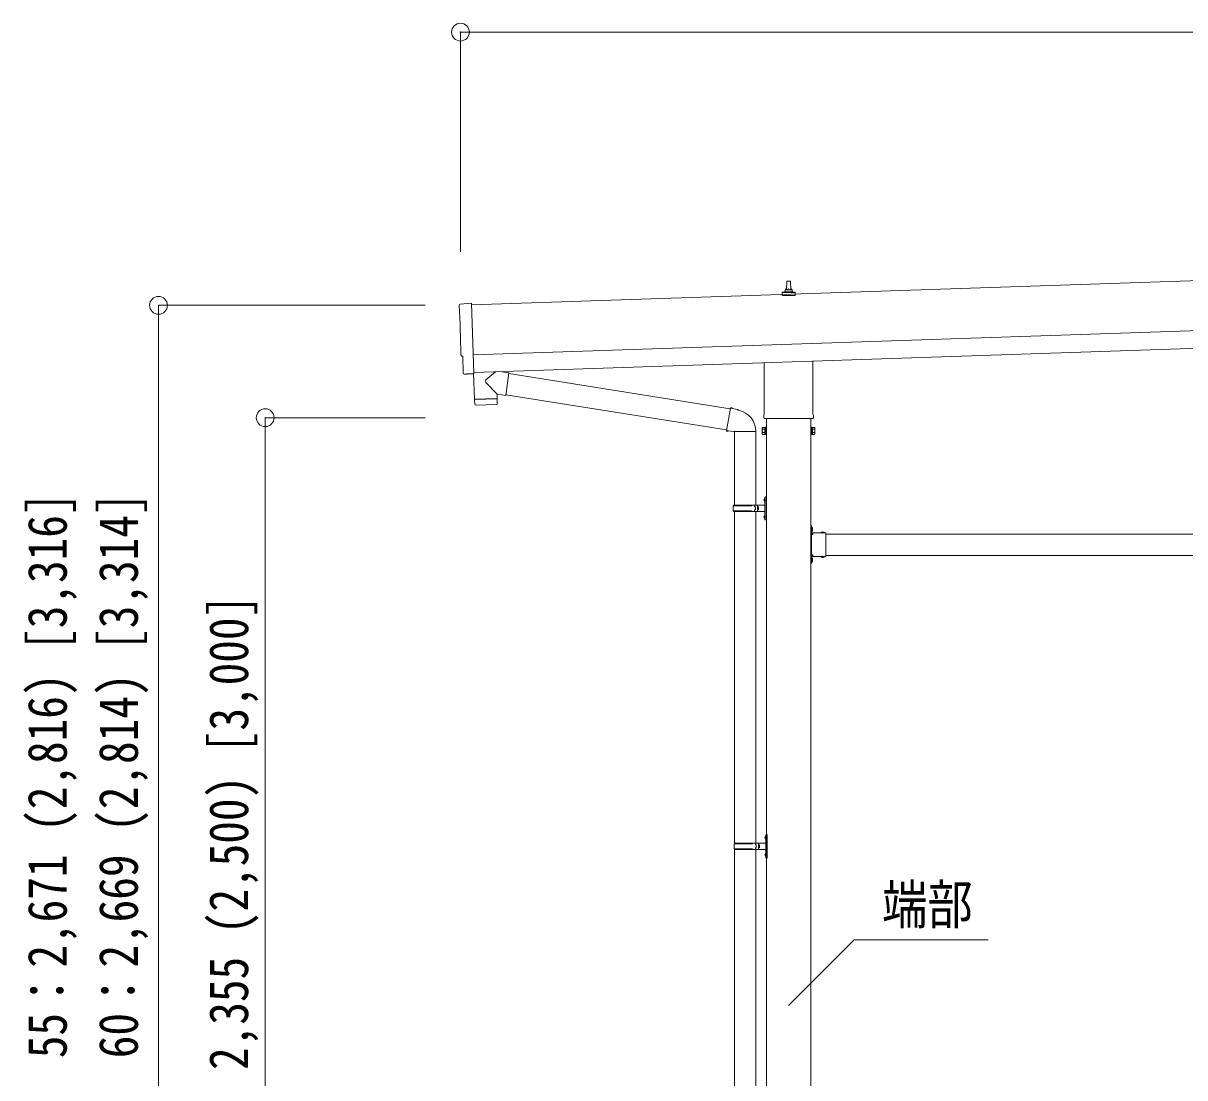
# Model space of a CAD drawing. Units: millimetres at full size, sheet at 1:50; details may follow other scales. Extents: x -14053 to 14053, y -9700 to 9700.
# Drawn here: x 1635 to 4901, y 596 to 3561 of the extents above; entities that cross this region are included whole.
import ezdxf
from ezdxf.enums import TextEntityAlignment as Align

# ---------------------------------------------------------------- set-up
doc = ezdxf.new("R2010")
doc.units = ezdxf.units.MM
doc.header["$LTSCALE"] = 50
doc.header["$PDMODE"] = 32
doc.header["$PDSIZE"] = 50
doc.linetypes.add('USER7', pattern=[2, 1, -1])
for name, color, linetype, lineweight in [('0-2_建具', 4, 'Continuous', 9), ('0-7_ハッチ', 7, 'Continuous', 9), ('0-8_外構', 6, 'Continuous', 9), ('0-9_敷地', 7, 'Continuous', 9)]:
    doc.layers.add(name, color=color, linetype=linetype, lineweight=lineweight)
doc.styles.add('ＭＳ ゴシック', font='')
doc.styles.get('ＭＳ ゴシック').set_extended_font_data('MS Gothic')

msp = doc.modelspace()

# ---------------------------------------------------------------- linework, layer by layer
at = {"layer": '0-2_建具'}
for p, q in [((8278.27, 2948.23), (2895.26, 2768.79)), ((3776.91, 2806.86), (3776.91, 2811.07)), ((3777.91, 2811.07), (3795.91, 2811.07)), ((3780.91, 2811.07), (3781.63, 2834.6)), ((3782.63, 2835.57), (3791.18, 2835.57)), ((3792.18, 2834.6), (3792.91, 2811.07)), ((3796.91, 2806.86), (3796.91, 2811.07)), ((2899.93, 2628.87), (8282.94, 2808.3)), ((3768.66, 2795.57), (3768.66, 2803.29)), ((3805.16, 2795.57), (3768.66, 2795.57)), ((3769.04, 2804.07), (3804.77, 2804.07)), ((3769.42, 2804.26), (3776.14, 2805.89)), ((3776.52, 2806.07), (3797.29, 2806.07)), ((3804.39, 2804.26), (3797.67, 2805.89)), ((3805.16, 2795.57), (3805.16, 2803.29)), ((2901.59, 2578.9), (8284.6, 2758.33)), ((3718.61, 2461.59), (3718.61, 2606.03)), ((3855.21, 2610.59), (3855.21, 2461.59)), ((2882.1, 2574.48), (2875.17, 2574.61)), ((2901.68, 2576.13), (2901.72, 2575.13)), ((3716.91, 2452.81), (3716.91, 2458.31)), ((3856.91, 2458.31), (3856.91, 2452.81)), ((3712.91, 2423.31), (3713.67, 2424.63)), ((3712.91, 2423.31), (3712.91, 2406.31)), ((3719.91, 2419.72), (3713.67, 2419.72)), ((3854.84, 2449.31), (3718.97, 2449.31)), ((3724.41, 2449.31), (3724.41, -403.19)), ((3849.41, -403.19), (3849.41, 2449.31)), ((3853.91, 2419.72), (3860.15, 2419.72)), ((3860.91, 2423.31), (3860.15, 2424.63)), ((3860.91, 2423.31), (3860.91, 2406.31)), ((3712.91, 2406.31), (3713.67, 2405)), ((3719.91, 2409.91), (3713.67, 2409.91)), ((3719.91, 2405), (3713.67, 2405)), ((3722.41, 2405.61), (3719.91, 2405.61)), ((3851.41, 2405.61), (3853.91, 2405.61)), ((3853.91, 2409.91), (3860.15, 2409.91)), ((3853.91, 2405), (3860.15, 2405)), ((3860.91, 2406.31), (3860.15, 2405)), ((3851.41, 2147.81), (3849.41, 2147.81)), ((3849.41, 2147.81), (3849.41, 2127.81)), ((3849.41, 2140.81), (3851.41, 2140.81)), ((3849.41, 2134.81), (3851.41, 2134.81)), ((3851.41, 2147.81), (3851.41, 2127.81)), ((3851.92, 2143.71), (3851.41, 2143.71)), ((3851.41, 2143.71), (3851.41, 2131.91)), ((3891.41, 2127.81), (3851.41, 2127.81)), ((3851.41, 2123.81), (3851.41, 2065.81)), ((3888.31, 2127.81), (3876.51, 2127.81)), ((3888.31, 2128.32), (3888.31, 2127.81)), ((3891.41, 2127.81), (3891.41, 2061.81)), ((3891.41, 2124.81), (5482.41, 2124.81)), ((3849.41, 2061.81), (3849.41, 2041.81)), ((3855.41, 2064.81), (3849.91, 2064.81)), ((3851.41, 2063.81), (3855.41, 2063.81)), ((3851.41, 2061.81), (3851.41, 2041.81)), ((3891.41, 2061.81), (3851.41, 2061.81)), ((3851.92, 2057.71), (3851.41, 2057.71)), ((3851.41, 2057.71), (3851.41, 2045.91)), ((3888.31, 2061.81), (3876.51, 2061.81)), ((3888.31, 2061.3), (3888.31, 2061.81)), ((3891.41, 2064.81), (5482.41, 2064.81)), ((3849.41, 2054.81), (3851.41, 2054.81)), ((3849.41, 2048.81), (3851.41, 2048.81)), ((3851.41, 2041.81), (3849.41, 2041.81))]:
    msp.add_line(p, q, dxfattribs=at)
for points in [[(2863.59, 2771.18), (2895.09, 2773.88), (2901.68, 2576.13)], [(2872.23, 2577.5), (2870.66, 2624.51), (2870.06, 2624.49)], [(2882.83, 2574.78), (2883.47, 2575.43), (2901.72, 2575.13)], [(3719.91, 2405), (3719.91, 2424.63), (3713.67, 2424.63)], [(3719.91, 2405.61), (3719.91, 2424.01), (3722.41, 2424.01)], [(3853.91, 2405.61), (3853.91, 2424.01), (3851.41, 2424.01)], [(3853.91, 2405), (3853.91, 2424.63), (3860.15, 2424.63)], [(3855.41, 2124.81), (3849.91, 2124.81), (3849.91, 2064.81)], [(3851.92, 2143.71), (3851.92, 2131.91), (3851.41, 2131.91)], [(3851.41, 2123.81), (3855.41, 2123.81), (3855.41, 2125.81), (3851.41, 2125.81)], [(3888.31, 2128.32), (3876.51, 2128.32), (3876.51, 2127.81)], [(3851.41, 2065.81), (3855.41, 2065.81), (3855.41, 2063.81)], [(3851.92, 2057.71), (3851.92, 2045.91), (3851.41, 2045.91)], [(3888.31, 2061.3), (3876.51, 2061.3), (3876.51, 2061.81)]]:
    msp.add_lwpolyline(points, dxfattribs=at)
for points in [[(3722.41, 2404.31), (3722.41, 2425.31), (3724.41, 2425.31), (3724.41, 2404.31)], [(3851.41, 2404.31), (3851.41, 2425.31), (3849.41, 2425.31), (3849.41, 2404.31)]]:
    msp.add_lwpolyline(points, close=True, dxfattribs=at)
at = {"layer": '0-2_建具', "linetype": 'USER7'}
for points in [[(3854.02, 2140.31), (3851.24, 2138.96), (3850.63, 2137.81)], [(3854.02, 2135.31), (3851.24, 2136.67), (3850.63, 2137.81)], [(3879.91, 2130.42), (3881.26, 2127.65), (3882.41, 2127.04)], [(3884.91, 2130.42), (3883.55, 2127.65), (3882.41, 2127.04)], [(3879.91, 2059.2), (3881.26, 2061.98), (3882.41, 2062.59)], [(3884.91, 2059.2), (3883.55, 2061.98), (3882.41, 2062.59)], [(3854.02, 2054.31), (3851.24, 2052.96), (3850.63, 2051.81)], [(3854.02, 2049.31), (3851.24, 2050.67), (3850.63, 2051.81)]]:
    msp.add_lwpolyline(points, dxfattribs=at)
at = {"layer": '0-2_建具'}
for centre, radius, start, end in [((3780.99, 2810.44), 4.13, 90, 171.17633), ((3777.91, 2810.07), 1, 90, 180), ((3782.63, 2834.57), 1, 90, 178.60509), ((3790.24, 2811.07), 4.83, 133.60282, 180), ((3783.57, 2811.07), 4.83, 0, 46.39718), ((3791.18, 2834.57), 1, 1.39491, 90), ((3792.82, 2810.44), 4.13, 8.82367, 90), ((3795.91, 2810.07), 1, 0, 90), ((3769.66, 2803.29), 1, 103.62699, 180), ((3775.91, 2806.86), 1, 283.62699, 0), ((3797.91, 2806.86), 1, 180, 256.37301), ((3804.16, 2803.29), 1, 0, 76.37301), ((3720.91, 2458.31), 4, 125.09963, 180), ((3720.91, 2452.81), 4, 180, 194.47751), ((3720.91, 2452.81), 4, 194.47751, 241.04498), ((3852.91, 2452.81), 4, 298.95502, 345.52249), ((3852.91, 2458.31), 4, 0, 54.90037), ((3852.91, 2452.81), 4, 345.52249, 0), ((3717.25, 2422.17), 4.34, 145.61575, 214.38425), ((3729.15, 2414.81), 16.24, 162.41205, 197.58795), ((3856.56, 2422.17), 4.34, 325.61575, 34.38425), ((3844.67, 2414.81), 16.24, 342.41205, 17.58795), ((3717.25, 2407.45), 4.34, 145.61575, 214.38425), ((3856.56, 2407.45), 4.34, 325.61575, 34.38425), ((3851.41, 2127.81), 2, 180, 270), ((3846.17, 2137.81), 8.23, 314.2189, 45.7811), ((3882.41, 2122.58), 8.23, 44.2189, 135.7811), ((3851.41, 2061.81), 2, 90, 180), ((3846.17, 2051.81), 8.23, 314.2189, 45.7811), ((3882.41, 2067.04), 8.23, 224.2189, 315.7811)]:
    msp.add_arc(centre, radius, start, end, dxfattribs=at)
for centre, major_axis, ratio, start_param, end_param in [((2863.85, 2768.19), (-3, -0.1), 0.99863, 4.7647489, 6.2979817), ((-1897.02, 2539.03), (4760.73, 158.69), 0.99863, 6.2686928, 6.2979817), ((2869.92, 2628.89), (-4.4, -0.15), 0.99863, 6.2686928, 7.8539816), ((2875.23, 2577.61), (-2.11, -2.14), 0.9974, 5.5252311, 7.0411395), ((2882.12, 2575.48), (-0.704, -0.714), 0.9974, 0.7579542, 1.5707963)]:
    msp.add_ellipse(centre, major_axis=major_axis, ratio=ratio, start_param=start_param, end_param=end_param, dxfattribs=at)
at = {"layer": '0-7_ハッチ', "color": 6}
msp.add_lwpolyline([(4347.82, 983.77), (3971.08, 983.77), (3786.91, 799.6)], dxfattribs=at)
at = {"layer": '0-8_外構'}
for p, q in [((2864.26, 3535.78), (8313.93, 3535.78)), ((2864.26, 3535.78), (2864.26, 2917.84)), ((2015.26, 2767.76), (2765.26, 2767.76)), ((2015.26, 2767.76), (2015.26, 96.81)), ((2315.26, 2451.81), (2765.26, 2451.81)), ((2315.26, 2451.81), (2315.26, 96.81))]:
    msp.add_line(p, q, dxfattribs=at)
for p in [(2864.26, 3535.78), (2015.26, 2767.76), (2315.26, 2451.81)]:
    msp.add_point(p, dxfattribs=at)
at = {"layer": '0-9_敷地'}
for p, q in [((2963.01, 2580.95), (2935.79, 2557.91)), ((3000.7, 2577.65), (2974.79, 2581.34)), ((2967.25, 2518.07), (2935.76, 2550.58)), ((3000.7, 2577.65), (2991.74, 2514.59)), ((3000.44, 2575.82), (3623.04, 2476.69)), ((2967.25, 2518.07), (2991.74, 2514.59)), ((2967.25, 2518.07), (2967.65, 2506.06)), ((2992, 2516.42), (3612.62, 2417.6)), ((2903.72, 2502.93), (2904.39, 2489.89)), ((2965, 2488.96), (2907.48, 2487.04)), ((2908.19, 2504.08), (2908.24, 2503.08)), ((2963.16, 2505.91), (2963.17, 2504.91)), ((3623.36, 2478.51), (3617.83, 2447.15)), ((3623.36, 2478.51), (3624.5, 2480.5)), ((3624.5, 2480.5), (3628.06, 2479.87)), ((3628.06, 2479.87), (3628.48, 2477.52)), ((3642.99, 2474.7), (3644.68, 2473.07)), ((3644.68, 2473.07), (3646.79, 2472.62)), ((3612.3, 2415.78), (3617.83, 2447.15)), ((3612.3, 2415.78), (3612.69, 2413.53)), ((3612.3, 2415.78), (3617.45, 2414.97)), ((3612.69, 2413.53), (3616.26, 2412.9)), ((3616.26, 2412.9), (3617.45, 2414.97)), ((3617.45, 2414.97), (3632.05, 2412.65)), ((3632.05, 2412.65), (3634.26, 2413.64)), ((3694.56, 2413.24), (3633.37, 2413.24)), ((3634.41, 2413.24), (3634.41, 2205.81)), ((3694.41, 2413.24), (3694.41, 2205.81)), ((3718.1, 2222.96), (3720.15, 2221.96)), ((3719.37, 2224.96), (3720.01, 2224.96)), ((3719.37, 2224.96), (3719.37, 2216.66)), ((3720.01, 2224.96), (3720.01, 2216.66)), ((3720.01, 2224.96), (3720.41, 2224.56)), ((3720.15, 2221.96), (3720.76, 2220.81)), ((3720.41, 2228.81), (3723.41, 2230.31)), ((3720.41, 2228.81), (3720.41, 2196.81)), ((3720.41, 2224.56), (3720.41, 2217.06)), ((3723.41, 2230.31), (3723.41, 2196.81)), ((3723.41, 2230.31), (3724.41, 2230.31)), ((3724.41, 2230.31), (3724.41, 2196.81)), ((3631.41, 2203.81), (3681.74, 2203.81)), ((3631.41, 2189.81), (3681.74, 2189.81)), ((3632.41, 2205.81), (3718.41, 2205.81)), ((3632.41, 2205.81), (3632.41, 2203.81)), ((3632.41, 2187.81), (3632.41, 2189.81)), ((3691.41, 2205.81), (3691.41, 2201.31)), ((3691.41, 2201.31), (3693.41, 2201.31)), ((3691.41, 2187.81), (3691.41, 2192.31)), ((3691.41, 2192.31), (3693.41, 2192.31)), ((3693.41, 2201.31), (3693.41, 2196.81)), ((3693.41, 2192.31), (3693.41, 2196.81)), ((3699.41, 2205.81), (3699.41, 2196.81)), ((3699.41, 2201.31), (3702.41, 2201.31)), ((3699.41, 2187.81), (3699.41, 2196.81)), ((3699.41, 2192.31), (3702.41, 2192.31)), ((3702.41, 2201.31), (3702.41, 2196.81)), ((3702.41, 2192.31), (3702.41, 2196.81)), ((3719.37, 2216.66), (3720.01, 2216.66)), ((3720.01, 2216.66), (3720.41, 2217.06)), ((3720.41, 2164.81), (3720.41, 2196.81)), ((3723.41, 2163.31), (3723.41, 2196.81)), ((3724.41, 2163.31), (3724.41, 2196.81)), ((3632.41, 2187.81), (3718.41, 2187.81)), ((3634.41, 2187.81), (3634.41, 1255.81)), ((3694.41, 2187.81), (3694.41, 1255.81)), ((3718.1, 2174.96), (3720.15, 2173.96)), ((3719.37, 2176.96), (3720.01, 2176.96)), ((3719.37, 2176.96), (3719.37, 2168.66)), ((3719.37, 2168.66), (3720.01, 2168.66)), ((3720.01, 2176.96), (3720.01, 2168.66)), ((3720.01, 2176.96), (3720.41, 2176.56)), ((3720.01, 2168.66), (3720.41, 2169.06)), ((3720.15, 2173.96), (3720.76, 2172.81)), ((3720.41, 2176.56), (3720.41, 2169.06)), ((3720.41, 2164.81), (3723.41, 2163.31)), ((3723.41, 2163.31), (3724.41, 2163.31)), ((3721.87, 1274.96), (3722.51, 1274.96)), ((3721.87, 1274.96), (3721.87, 1266.66)), ((3722.51, 1274.96), (3722.51, 1266.66)), ((3722.51, 1274.96), (3722.91, 1274.56)), ((3722.91, 1278.81), (3725.91, 1280.31)), ((3722.91, 1278.81), (3722.91, 1246.81)), ((3722.91, 1274.56), (3722.91, 1267.06)), ((3725.91, 1280.31), (3725.91, 1246.81)), ((3725.91, 1280.31), (3726.91, 1280.31)), ((3726.91, 1280.31), (3726.91, 1246.81)), ((3633.91, 1253.81), (3684.24, 1253.81)), ((3634.91, 1255.81), (3720.91, 1255.81)), ((3634.91, 1255.81), (3634.91, 1253.81)), ((3693.91, 1255.81), (3693.91, 1251.31)), ((3693.91, 1251.31), (3695.91, 1251.31)), ((3693.91, 1237.81), (3693.91, 1242.31)), ((3693.91, 1242.31), (3695.91, 1242.31)), ((3695.91, 1251.31), (3695.91, 1246.81)), ((3695.91, 1242.31), (3695.91, 1246.81)), ((3701.91, 1255.81), (3701.91, 1246.81)), ((3701.91, 1251.31), (3704.91, 1251.31)), ((3701.91, 1237.81), (3701.91, 1246.81)), ((3701.91, 1242.31), (3704.91, 1242.31)), ((3704.91, 1251.31), (3704.91, 1246.81)), ((3704.91, 1242.31), (3704.91, 1246.81)), ((3720.6, 1272.96), (3722.65, 1271.96)), ((3721.87, 1266.66), (3722.51, 1266.66)), ((3722.51, 1266.66), (3722.91, 1267.06)), ((3722.65, 1271.96), (3723.26, 1270.81)), ((3722.91, 1214.81), (3722.91, 1246.81)), ((3725.91, 1213.31), (3725.91, 1246.81)), ((3726.91, 1213.31), (3726.91, 1246.81)), ((3633.91, 1239.81), (3684.24, 1239.81)), ((3634.41, 1237.82), (3634.41, 305.81)), ((3634.91, 1237.81), (3634.91, 1239.81)), ((3634.91, 1237.81), (3720.91, 1237.81)), ((3694.41, 1237.82), (3694.41, 305.81)), ((3720.6, 1224.96), (3722.65, 1223.96)), ((3721.87, 1226.96), (3722.51, 1226.96)), ((3721.87, 1226.96), (3721.87, 1218.66)), ((3721.87, 1218.66), (3722.51, 1218.66)), ((3722.51, 1226.96), (3722.51, 1218.66)), ((3722.51, 1226.96), (3722.91, 1226.56)), ((3722.51, 1218.66), (3722.91, 1219.06)), ((3722.65, 1223.96), (3723.26, 1222.81)), ((3722.91, 1226.56), (3722.91, 1219.06)), ((3722.91, 1214.81), (3725.91, 1213.31)), ((3725.91, 1213.31), (3726.91, 1213.31))]:
    msp.add_line(p, q, dxfattribs=at)
for points in [[(2901.32, 2575.14), (2903.69, 2503.93), (2967.65, 2506.06)], [(2967.9, 2492.01), (2967.69, 2505.06), (2903.72, 2502.93)], [(3623.36, 2478.51), (3628.48, 2477.52), (3642.99, 2474.7)], [(3718.1, 2218.66), (3720.15, 2219.66), (3720.76, 2220.81)], [(3718.1, 2170.66), (3720.15, 2171.66), (3720.76, 2172.81)], [(3720.6, 1268.66), (3722.65, 1269.66), (3723.26, 1270.81)], [(3720.6, 1220.66), (3722.65, 1221.66), (3723.26, 1222.81)]]:
    msp.add_lwpolyline(points, dxfattribs=at)
for centre, radius, start, end in [((2939.18, 2554.23), 5, 132.56466, 226.88314), ((2907.38, 2490.04), 3, 182.90915, 271.95747), ((2964.9, 2491.96), 3, 271.90915, 0.90915), ((3634.26, 2413.64), 60.3, 359.62495, 78), ((3723.7, 2220.81), 6, 136.21765, 223.78235), ((3680.16, 2196.81), 49.25, 171.82876, 180.00002), ((3680.16, 2196.81), 49.25, 180.00002, 188.17127), ((3681.74, 2205.81), 2, 270, 359.99998), ((3681.74, 2187.81), 2, 0.00005, 90.00004), ((3718.41, 2207.81), 2, 270, 359.99998), ((3723.7, 2172.81), 6, 136.21765, 223.78235), ((3718.41, 2185.81), 2, 0.00005, 90.00004), ((3726.2, 1270.81), 6, 136.21765, 223.78235), ((3682.66, 1246.81), 49.25, 171.82876, 180.00002), ((3682.66, 1246.81), 49.25, 180.00002, 188.17127), ((3684.24, 1255.81), 2, 270, 359.99998), ((3720.91, 1257.81), 2, 270, 359.99998), ((3684.24, 1237.81), 2, 0.00005, 90.00004), ((3726.2, 1222.81), 6, 136.21765, 223.78235), ((3720.91, 1235.81), 2, 0.00005, 90.00004)]:
    msp.add_arc(centre, radius, start, end, dxfattribs=at)

# ---------------------------------------------------------------- texts
at = {"layer": '0-7_ハッチ', "style": 'ＭＳ ゴシック', "width": 0.85}
msp.add_text('端部', height=110, dxfattribs=at).set_placement((4049.61, 995.41), align=Align.BOTTOM_LEFT)
at = {"layer": '0-8_外構', "color": 7, "style": 'ＭＳ ゴシック', "width": 0.85}
for s, p in [('55：2,671 (2,816) [3,316]', (1790.26, 651.04)), ('60：2,669 (2,814) [3,314]', (1990.26, 651.04)), ('2,355 (2,500) [3,000]', (2300.26, 618.06))]:
    msp.add_text(s, height=110, rotation=90, dxfattribs=at).set_placement(p, align=Align.BOTTOM_LEFT)

doc.saveas('drawing.dxf')
